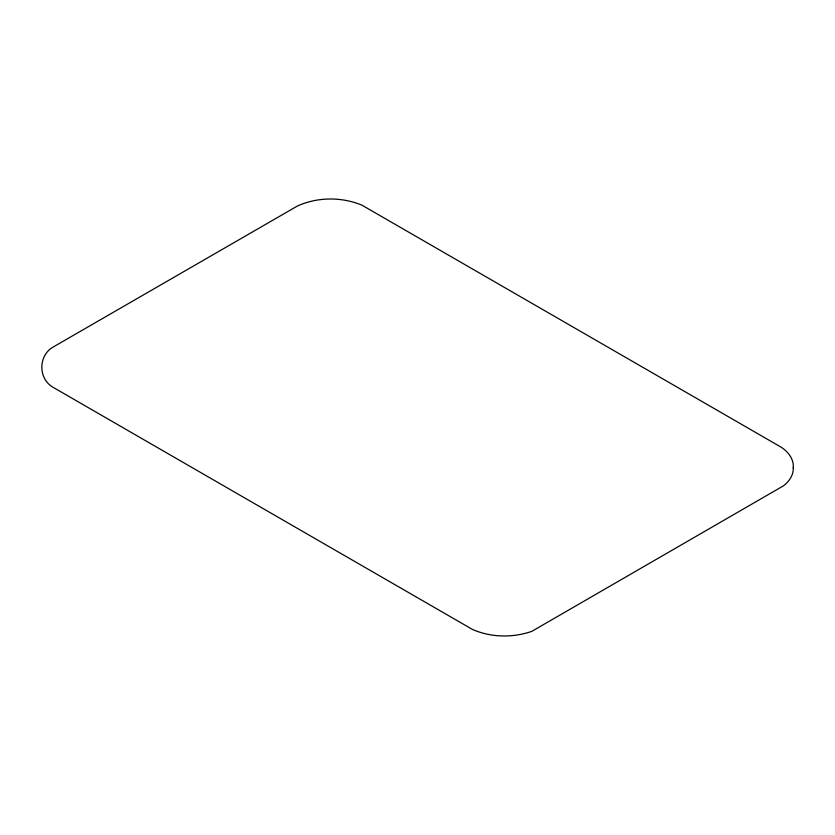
<?xml version="1.0" encoding="UTF-8"?>
<svg xmlns="http://www.w3.org/2000/svg" width="835" height="835" viewBox="0 0 835 835"><rect width="100%" height="100%" fill="white"/><g stroke="black" fill="none" stroke-linecap="round" stroke-linejoin="round"><path stroke-width="1.25" d="M793.25 467.736C793.688 475.021 789.106 481.492 783.564 485.761L531.78 631.364C512.7 637.971 490.99 637.596 472.433 629.423L53.085 387.304C38.107 378.808 38.107 355.585 53.085 347.078L297.437 206.005C317.54 196.893 341.557 196.747 361.92 205.149L781.205 447.226C788.073 451.662 794.033 459.125 793.25 467.736"/></g></svg>
